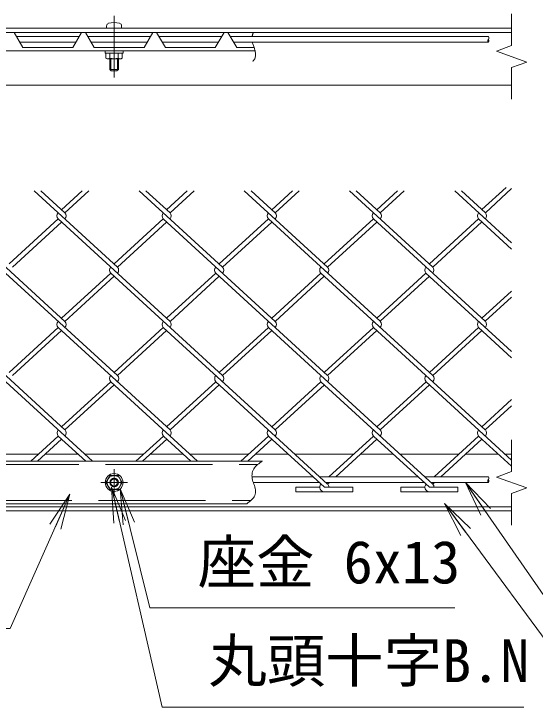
# Model space of a CAD drawing. Units: millimetres, scale not verified. Extents: x -10500 to 10500, y -7425 to 7425.
# Drawn here: x 2014 to 3477, y -2580 to -632 of the extents above; entities that cross this region are included whole.
import ezdxf
from ezdxf.enums import TextEntityAlignment as Align

# ---------------------------------------------------------------- set-up
doc = ezdxf.new("R2010")
doc.units = ezdxf.units.MM
doc.header["$LTSCALE"] = 50
doc.linetypes.add('DASHED', pattern=[7.5, 6, -1.5])
doc.linetypes.add('USER1', pattern=[50.8, 31.75, -6.35, 6.35, -6.35])
for name, color, linetype, lineweight in [('0-0_D-STR3', 3, 'Continuous', 13), ('0-1_D-STR1', 1, 'Continuous', 18), ('0-2_D-BMK', 2, 'USER1', 13), ('0-4_D-STR-TXT', 7, 'Continuous', 9), ('0-5_D-STR2', 7, 'Continuous', 9), ('0-6_D-STR-DIM', 7, 'Continuous', 9), ('0-7_0', 7, 'Continuous', 9)]:
    doc.layers.add(name, color=color, linetype=linetype, lineweight=lineweight)
doc.styles.add('ＭＳ ゴシック', font='')
doc.styles.get('ＭＳ ゴシック').set_extended_font_data('MS Gothic')

# ---------------------------------------------------------------- blocks, each defined once
blk = doc.blocks.new('_Open')
at = {"layer": '0-7_0'}
blk.add_line((-50, 8.33), (0, 0), dxfattribs=at)
blk.add_lwpolyline([(-50, -8.33), (0, 0), (-50, 0)], dxfattribs=at)

msp = doc.modelspace()

# ---------------------------------------------------------------- linework, layer by layer
at = {"layer": '0-0_D-STR3'}
for p, q in [((2274.37, -666.14), (2274.37, -672.24)), ((2274.37, -672.24), (2316.37, -672.24)), ((2316.37, -666.14), (2316.37, -672.24)), ((2039.45, -727.04), (2014.74, -684.24)), ((2021.45, -695.86), (2197.45, -695.86)), ((2239.45, -727.04), (2214.74, -684.24)), ((2221.45, -695.86), (2397.45, -695.86)), ((2379.45, -727.04), (2404.16, -684.24)), ((2439.45, -727.04), (2414.74, -684.24)), ((2421.45, -695.86), (2597.45, -695.86)), ((2579.45, -727.04), (2604.16, -684.24)), ((2639.45, -727.04), (2614.74, -684.24)), ((2621.45, -695.86), (3345.76, -695.86)), ((2030.69, -711.86), (2188.22, -711.86)), ((2230.69, -711.86), (2388.22, -711.86)), ((2430.69, -711.86), (2588.22, -711.86)), ((2630.69, -711.86), (3345.76, -711.86)), ((1888.38, -736.24), (2691.05, -736.24)), ((2239.45, -727.04), (2379.45, -727.04)), ((2270.37, -736.24), (2270.37, -742.64)), ((2320.37, -736.24), (2320.37, -742.64)), ((2439.45, -727.04), (2579.45, -727.04)), ((2639.45, -727.04), (2688.41, -727.04)), ((2270.37, -742.64), (2320.37, -742.64)), ((2272.28, -742.64), (2272.28, -756.63)), ((2318.47, -742.64), (2272.28, -742.64)), ((2275.77, -758.64), (2272.28, -756.63)), ((2314.97, -758.64), (2275.77, -758.64)), ((2283.37, -758.64), (2283.37, -788.24)), ((2283.83, -742.64), (2283.83, -756.63)), ((2285.77, -758.64), (2285.77, -790.64)), ((2304.97, -758.64), (2304.97, -790.64)), ((2306.92, -742.64), (2306.92, -756.63)), ((2307.37, -758.64), (2307.37, -788.24)), ((2314.97, -758.64), (2318.47, -756.63)), ((2318.47, -742.64), (2318.47, -756.63)), ((2283.37, -788.24), (2287.37, -792.24)), ((2307.37, -788.24), (2283.37, -788.24)), ((2303.37, -792.24), (2287.37, -792.24)), ((2307.37, -788.24), (2303.37, -792.24)), ((1909.1, -1888.6), (2711.77, -1888.6)), ((2283.83, -1928.6), (2272.28, -1948.6)), ((2306.92, -1928.6), (2283.83, -1928.6)), ((2318.47, -1948.6), (2306.92, -1928.6)), ((2682.42, -1932.6), (2853.59, -1932.6)), ((2872.06, -1932.6), (3148.5, -1932.6)), ((3167.45, -1932.6), (3345.76, -1932.6)), ((2306.92, -1968.6), (2318.47, -1948.6)), ((2686.17, -1948.6), (2871.05, -1948.6)), ((2889.52, -1948.6), (3165.96, -1948.6)), ((3184.91, -1948.6), (3345.76, -1948.6)), ((1864.84, -2008.6), (2667.52, -2008.6))]:
    msp.add_line(p, q, dxfattribs=at)
at = {"layer": '0-0_D-STR3', "linetype": 'DASHED'}
for p, q in [((1896.11, -1897.8), (2698.79, -1897.8)), ((1876.57, -1999.4), (2679.25, -1999.4))]:
    msp.add_line(p, q, dxfattribs=at)
at = {"layer": '0-0_D-STR3'}
for points in [[(2039.45, -727.04), (2179.45, -727.04), (2204.16, -684.24)], [(2272.28, -1948.6), (2283.83, -1968.6), (2306.92, -1968.6)]]:
    msp.add_lwpolyline(points, dxfattribs=at)
for radius in [25, 19.6, 12, 9.83]:
    msp.add_circle((2295.37, -1948.6), radius, dxfattribs=at)
for centre, radius, start, end in [((2281.97, -666.14), 7.6, 106.07286, 180), ((2295.37, -712.64), 56, 73.92714, 106.07286), ((2308.77, -666.14), 7.6, 0, 73.92714), ((2278.05, -748.19), 10.22, 235.61585, 304.38415), ((2295.37, -720.2), 38.21, 252.4121, 287.5879), ((2312.69, -748.19), 10.22, 235.61586, 304.38415)]:
    msp.add_arc(centre, radius, start, end, dxfattribs=at)
at = {"layer": '0-1_D-STR1'}
for p, q in [((3411.01, -672.24), (1677.67, -672.24)), ((3411.01, -684.24), (1677.67, -684.24)), ((1677.67, -832.24), (3411.01, -832.24)), ((2083.44, -1868.6), (1917.96, -1868.6)), ((2193.92, -1868.6), (2102.34, -1868.6)), ((2378.35, -1868.6), (2212.87, -1868.6)), ((2488.84, -1868.6), (2397.25, -1868.6)), ((2673.21, -1868.6), (2507.31, -1868.6)), ((2783.75, -1868.6), (2692.16, -1868.6)), ((2968.13, -1868.6), (2802.22, -1868.6)), ((3078.66, -1868.6), (2987.07, -1868.6)), ((3263.04, -1868.6), (3097.6, -1868.6)), ((3373.57, -1868.6), (3281.98, -1868.6)), ((3411.01, -1868.6), (3392.51, -1868.6)), ((1677.67, -2016.6), (3411.01, -2016.6)), ((1677.67, -2028.6), (3411.01, -2028.6))]:
    msp.add_line(p, q, dxfattribs=at)
at = {"layer": '0-2_D-BMK'}
for p, q in [((2295.37, -638.16), (2295.37, -810.73)), ((2295.37, -1986.1), (2295.37, -1911.1)), ((2332.87, -1948.6), (2257.87, -1948.6))]:
    msp.add_line(p, q, dxfattribs=at)
at = {"layer": '0-4_D-STR-TXT'}
for points in [[(3444.97, -2579.53), (2430.61, -2579.53), (2288.69, -1964.01)], [(3960.43, -2275.42), (3508.25, -2275.42), (3282.56, -1950.24)], [(751.02, -2358.97), (2003.33, -2358.97), (2170.51, -1983.23)], [(3251.3, -2300.57), (2395.56, -2300.57), (2313.11, -1968.63)], [(4365.73, -2512.24), (3595.02, -2512.24), (3223.63, -2008.81)]]:
    msp.add_lwpolyline(points, dxfattribs=at)
at = {"layer": '0-5_D-STR2'}
for p, q in [((2304.85, -1343.4), (2071.01, -1129.12)), ((2157.39, -1190.92), (2089.96, -1129.12)), ((2205.88, -1129.12), (2147.92, -1182.24)), ((2224.83, -1129.12), (2157.39, -1190.92)), ((2599.76, -1343.4), (2365.92, -1129.12)), ((2452.3, -1190.92), (2384.87, -1129.12)), ((2500.79, -1129.12), (2442.83, -1182.24)), ((2519.74, -1129.12), (2452.3, -1190.92)), ((2894.67, -1343.4), (2660.83, -1129.12)), ((2747.21, -1190.92), (2679.78, -1129.12)), ((2795.7, -1129.12), (2737.74, -1182.24)), ((2814.65, -1129.12), (2747.21, -1190.92)), ((3189.56, -1343.37), (2955.74, -1129.12)), ((3042.12, -1190.92), (2974.69, -1129.12)), ((3090.61, -1129.12), (3032.65, -1182.24)), ((3109.56, -1129.12), (3042.12, -1190.92)), ((3410.99, -1275.61), (3251.13, -1129.12)), ((3337.25, -1190.68), (3270.07, -1129.12)), ((3395.31, -1120.12), (3327.78, -1182)), ((3410.99, -1123.11), (3337.25, -1190.68)), ((2157.39, -1495.88), (1843.53, -1208.28)), ((2138.45, -1208.28), (2000.46, -1334.72)), ((2147.92, -1216.96), (2009.94, -1343.4)), ((2452.3, -1495.88), (2138.45, -1208.28)), ((2433.36, -1208.28), (2295.37, -1334.72)), ((2442.83, -1216.96), (2304.85, -1343.4)), ((2747.21, -1495.88), (2433.36, -1208.28)), ((2728.27, -1208.28), (2590.28, -1334.72)), ((2737.74, -1216.96), (2599.76, -1343.4)), ((3042.1, -1495.85), (2728.27, -1208.28)), ((3023.18, -1208.28), (2885.2, -1334.72)), ((3032.65, -1216.96), (2894.67, -1343.4)), ((3337.01, -1495.85), (3023.18, -1208.28)), ((3318.3, -1208.04), (3180.08, -1334.69)), ((3327.78, -1216.72), (3189.56, -1343.37)), ((3410.99, -1292.97), (3318.3, -1208.04)), ((2304.85, -1648.36), (1990.99, -1360.76)), ((2285.9, -1360.76), (2147.92, -1487.2)), ((2599.76, -1648.36), (2285.9, -1360.76)), ((2580.81, -1360.76), (2443.66, -1486.44)), ((2894.65, -1648.33), (2580.81, -1360.76)), ((2875.72, -1360.76), (2737.74, -1487.2)), ((3189.56, -1648.33), (2875.72, -1360.76)), ((3170.61, -1360.74), (3032.63, -1487.17)), ((3410.99, -1581), (3170.61, -1360.74)), ((2295.37, -1369.44), (2157.39, -1495.88)), ((2590.28, -1369.44), (2452.3, -1495.88)), ((2885.2, -1369.44), (2747.21, -1495.88)), ((3180.08, -1369.42), (3042.1, -1495.85)), ((3410.99, -1410.71), (3327.54, -1487.17)), ((3410.99, -1428.07), (3337.01, -1495.85)), ((2157.39, -1800.83), (1843.53, -1513.24)), ((2138.45, -1513.24), (2000.46, -1639.67)), ((2452.28, -1800.81), (2138.45, -1513.24)), ((2433.36, -1513.24), (2295.37, -1639.67)), ((2747.19, -1800.81), (2433.36, -1513.24)), ((2728.27, -1513.24), (2590.28, -1639.67)), ((3042.1, -1800.81), (2728.27, -1513.24)), ((3023.15, -1513.22), (2886, -1638.9)), ((3337.01, -1800.81), (3023.15, -1513.22)), ((3318.3, -1513), (3180.08, -1639.65)), ((3410.99, -1597.93), (3318.3, -1513)), ((2147.92, -1521.92), (2009.94, -1648.36)), ((2442.83, -1521.92), (2304.85, -1648.36)), ((2737.74, -1521.92), (2599.76, -1648.36)), ((3032.63, -1521.9), (2894.65, -1648.33)), ((3327.78, -1521.68), (3189.56, -1648.33)), ((2234.7, -1888.6), (1991.23, -1665.5)), ((2285.9, -1665.72), (2147.92, -1792.15)), ((2295.37, -1674.4), (2157.39, -1800.83)), ((2529.13, -1888.6), (2285.9, -1665.72)), ((2580.81, -1665.72), (2442.83, -1792.15)), ((2590.28, -1674.4), (2452.3, -1800.83)), ((2894.65, -1953.29), (2580.81, -1665.72)), ((2875.94, -1665.48), (2737.72, -1792.13)), ((2885.41, -1674.16), (2747.19, -1800.81)), ((3189.79, -1953.07), (2875.94, -1665.48)), ((3170.85, -1665.48), (3032.63, -1792.13)), ((3180.32, -1674.16), (3042.1, -1800.81)), ((3410.99, -1885.53), (3170.85, -1665.48)), ((3410.99, -1715.67), (3327.54, -1792.13)), ((3410.99, -1733.03), (3337.01, -1800.81)), ((2138.66, -1817.96), (2061.57, -1888.6)), ((2148.13, -1826.64), (2080.51, -1888.6)), ((2215.75, -1888.6), (2138.66, -1817.96)), ((2433.57, -1817.96), (2356.48, -1888.6)), ((2443.04, -1826.64), (2375.42, -1888.6)), ((2510.66, -1888.6), (2433.57, -1817.96)), ((2728.48, -1817.96), (2651.39, -1888.6)), ((2737.95, -1826.64), (2670.33, -1888.6)), ((2885.63, -1961.96), (2728.48, -1817.96)), ((3023.39, -1817.96), (2898.28, -1932.6)), ((3032.86, -1826.64), (2917.23, -1932.6)), ((3180.32, -1961.76), (3023.39, -1817.96)), ((3318.3, -1817.96), (3193.19, -1932.6)), ((3327.78, -1826.64), (3212.14, -1932.6)), ((3410.99, -1902.89), (3318.3, -1817.96)), ((2805.63, -1961.96), (2872.78, -1961.96)), ((2805.63, -1961.96), (2805.63, -1974.76)), ((2899.77, -1948.6), (2894.65, -1953.29)), ((3100.32, -1961.76), (3167.47, -1961.76)), ((3100.32, -1961.76), (3100.32, -1974.56)), ((3180.32, -1961.76), (3260.32, -1961.76)), ((3194.68, -1948.6), (3189.79, -1953.07)), ((3260.32, -1961.76), (3260.32, -1974.56)), ((2805.63, -1974.76), (2965.63, -1974.76)), ((3100.32, -1974.56), (3260.32, -1974.56))]:
    msp.add_line(p, q, dxfattribs=at)
msp.add_lwpolyline([(2885.63, -1961.96), (2965.63, -1961.96), (2965.63, -1974.76)], dxfattribs=at)
for centre, start, end in [((2147.92, -1199.6), 137.5, 222.5), ((2147.92, -1199.6), 317.5, 42.5), ((2442.83, -1199.6), 137.5, 222.5), ((2442.83, -1199.6), 317.5, 42.5), ((2737.95, -1199.36), 137.5, 222.5), ((2737.95, -1199.36), 317.5, 42.5), ((3032.86, -1199.36), 137.5, 222.5), ((3032.86, -1199.36), 317.5, 42.5), ((3327.78, -1199.36), 137.5, 222.5), ((3327.78, -1199.36), 317.5, 42.5), ((2295.35, -1352.06), 137.5, 222.5), ((2295.35, -1352.06), 317.5, 42.5), ((2590.26, -1352.06), 137.5, 222.5), ((2590.26, -1352.06), 317.5, 42.5), ((2885.17, -1352.06), 137.5, 222.5), ((2885.17, -1352.06), 317.5, 42.5), ((3180.08, -1352.06), 137.5, 222.5), ((3180.08, -1352.06), 317.5, 42.5), ((2147.92, -1504.56), 137.5, 222.5), ((2147.92, -1504.56), 317.5, 42.5), ((2442.83, -1504.56), 137.5, 222.5), ((2442.83, -1504.56), 317.5, 42.5), ((2737.95, -1504.32), 137.5, 222.5), ((2737.95, -1504.32), 317.5, 42.5), ((3032.86, -1504.32), 137.5, 222.5), ((3032.86, -1504.32), 317.5, 42.5), ((3327.78, -1504.32), 137.5, 222.5), ((3327.78, -1504.32), 317.5, 42.5), ((2295.59, -1656.8), 137.5, 222.5), ((2295.59, -1656.8), 317.5, 42.5), ((2590.5, -1656.8), 137.5, 222.5), ((2590.5, -1656.8), 317.5, 42.5), ((2885.41, -1656.8), 137.5, 222.5), ((2885.41, -1656.8), 317.5, 42.5), ((3180.32, -1656.8), 137.5, 222.5), ((3180.32, -1656.8), 317.5, 42.5), ((2148.13, -1809.28), 137.5, 222.5), ((2148.13, -1809.28), 317.5, 42.5), ((2443.04, -1809.28), 137.5, 222.5), ((2443.04, -1809.28), 317.5, 42.5), ((2737.95, -1809.28), 137.5, 222.5), ((2737.95, -1809.28), 317.5, 42.5), ((3032.86, -1809.28), 137.5, 222.5), ((3032.86, -1809.28), 317.5, 42.5), ((3327.78, -1809.28), 137.5, 222.5), ((3327.78, -1809.28), 317.5, 42.5), ((2885.63, -1961.96), 137.5, 275), ((2885.41, -1961.76), 359.10095, 42.5), ((3180.32, -1961.76), 137.5, 265), ((3180.32, -1961.76), 0, 42.5)]:
    msp.add_arc(centre, 12.85, start, end, dxfattribs=at)
at = {"layer": '0-6_D-STR-DIM'}
for p, q in [((3411.01, -721.46), (3411.01, -632.24)), ((3411.01, -872.24), (3411.01, -783.03)), ((3411.01, -1917.82), (3411.01, -1828.6)), ((3411.01, -2068.6), (3411.01, -1979.38))]:
    msp.add_line(p, q, dxfattribs=at)
for points in [[(2686.35, -684.24), (2685.88, -685.23), (2685.43, -686.24), (2685.01, -687.26), (2684.63, -688.3), (2684.27, -689.35), (2683.94, -690.41), (2683.64, -691.49), (2683.37, -692.57), (2683.14, -693.66), (2682.93, -694.76), (2682.75, -695.86)], [(2683.61, -711.86), (2684.23, -714.27), (2684.94, -716.66), (2685.7, -719.05), (2686.5, -721.45), (2687.33, -723.85), (2688.15, -726.27), (2688.96, -728.72), (2689.72, -731.19), (2690.43, -733.71), (2691.05, -736.26), (2691.58, -738.83), (2691.99, -741.4), (2692.27, -743.96), (2692.38, -746.49), (2692.32, -748.98), (2692.06, -751.4), (2691.58, -753.75), (2690.87, -756.01), (2689.95, -758.19), (2688.83, -760.28), (2687.53, -762.31), (2686.07, -764.27), (2684.45, -766.17)], [(3411.01, -721.46), (3368.72, -736.85), (3453.29, -767.63), (3411.01, -783.03)], [(2711.77, -1888.6), (2708.25, -1890.94), (2704.78, -1893.32), (2701.4, -1895.76), (2698.16, -1898.31), (2695.11, -1901), (2692.28, -1903.86), (2689.74, -1906.93), (2687.52, -1910.23), (2685.67, -1913.81), (2684.22, -1917.63), (2683.17, -1921.62), (2682.54, -1925.7), (2682.32, -1929.79), (2682.53, -1933.82), (2683.12, -1937.76), (2684.03, -1941.64), (2685.15, -1945.49), (2686.42, -1949.34), (2687.75, -1953.22), (2689.05, -1957.15), (2690.24, -1961.15), (2691.24, -1965.25), (2691.97, -1969.39), (2692.35, -1973.5), (2692.29, -1977.52), (2691.71, -1981.36), (2690.55, -1984.99), (2688.85, -1988.4), (2686.67, -1991.63), (2684.1, -1994.7), (2681.19, -1997.64), (2678, -2000.47), (2674.62, -2003.22), (2671.1, -2005.92), (2667.52, -2008.6)], [(3411.01, -1917.82), (3368.72, -1933.21), (3453.29, -1963.99), (3411.01, -1979.38)]]:
    msp.add_lwpolyline(points, dxfattribs=at)
for centre, start, end in [((3341.73, -699.86), 315.18146, 44.81854), ((3349.78, -707.86), 135.18146, 224.81854), ((3341.73, -707.86), 315.18146, 44.81854), ((3349.78, -1944.6), 135.18146, 224.81854), ((3341.73, -1936.6), 315.18146, 44.81854), ((3341.73, -1944.6), 315.18146, 44.81854)]:
    msp.add_arc(centre, 5.67, start, end, dxfattribs=at)

# ---------------------------------------------------------------- block references
at = {"layer": '0-4_D-STR-TXT', "xscale": 2, "yscale": 2}
for p, rotation in [((3281.42, -1948.6), 124.7616), ((2288.24, -1962.06), 102.98384), ((2312.63, -1966.69), 103.95003), ((2171.32, -1981.4), 66.01445), ((3222.44, -2007.2), 126.41728)]:
    msp.add_blockref('_Open', p, dxfattribs=dict(at, rotation=rotation))

# ---------------------------------------------------------------- texts
at = {"layer": '0-4_D-STR-TXT', "style": 'ＭＳ ゴシック'}
for s, p in [('座金 6x13', (2529.85, -2268.15)), ('丸頭十字B.N', (2559.82, -2545.21))]:
    msp.add_text(s, height=120.2, dxfattribs=at).set_placement(p, align=Align.BOTTOM_LEFT)

doc.saveas('drawing.dxf')
